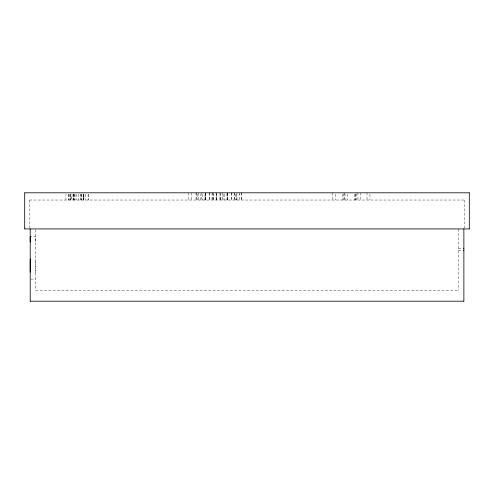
<?xml version="1.0" encoding="UTF-8"?>
<svg xmlns="http://www.w3.org/2000/svg" width="494" height="494" viewBox="0 0 494 494"><rect width="100%" height="100%" fill="white"/><g stroke="black" fill="none" stroke-linecap="round" stroke-linejoin="round"><path stroke-width="0.37" stroke-dasharray="2.47 1.85" d="M35.624 272.886L35.624 259.517M35.624 241.43L35.624 236.62L30.881 236.62M65.93 200.033L65.93 194.253M68.499 194.253L68.499 200.033M71.068 196.421L71.068 200.033L71.068 194.253M73.316 200.033L73.316 194.253M80.917 200.033L80.917 194.253M83.912 196.421L83.912 194.253L83.912 200.033L83.498 196.421L83.745 194.253M200.441 200.033L200.441 194.253M205.01 198.224L205.01 200.033L205.01 193.71M213.735 200.033L213.735 194.253M220.336 200.033L220.336 194.611M236.842 198.829L236.842 200.033L236.842 192.802M239.602 195.216L239.602 194.012M369.944 194.253L369.944 200.033M29.486 200.033L464.514 200.033M458.463 248.278L462.526 248.278M458.463 250.612L462.526 250.612M30.881 279.104L35.624 279.104M35.716 290.355L458.37 290.355M464.601 200.033L464.601 228.172M458.463 228.932L458.457 290.355M366.999 192.802L366.999 200.033M360.842 192.802L360.842 200.033M357.903 192.802L357.903 200.033M356.396 193.71L356.396 200.033M355.495 194.253L355.495 200.033M355.137 193.71L355.137 200.033M354.692 194.253L354.692 200.033M347.554 194.253L347.554 200.033M345.003 193.71L345.003 200.033M344.608 192.802L344.608 200.033M343.75 193.71L343.75 200.033M342.558 194.253L342.558 200.033M335.333 194.253L335.333 200.033M332.388 192.802L332.388 200.033M241.659 192.802L241.659 200.033M241.48 192.802L241.48 200.033M239.602 192.802L239.602 200.033M236.929 192.802L236.929 200.033M235.502 194.253L235.502 200.033M234.52 192.802L234.52 200.033M234.341 192.802L234.341 200.033M231.754 192.802L231.754 200.033M231.575 192.802L231.575 200.033M227.771 193.71L227.771 200.033M227.524 192.802L227.524 200.033M227.475 192.802L227.475 200.033M226.95 193.71L226.95 200.033M224.708 194.253L224.708 200.033M223.103 194.253L223.103 200.033M222.745 192.802L222.745 200.033M220.157 192.802L220.139 200.033M219.972 192.802L219.972 200.033M216.638 192.802L216.638 200.033M216.323 194.253L216.323 200.033M216.144 192.802L216.144 200.033M213.377 192.802L213.377 200.033M212.216 192.802L212.216 200.033M212.037 192.802L212.037 200.033M209.45 192.802L209.45 200.033M209.277 192.802L209.277 200.033M205.831 193.71L205.831 200.033M205.22 192.802L205.22 200.033M205.171 192.802L205.171 200.033M202.404 194.253L202.404 200.033M201.601 192.802L201.601 200.033M198.15 192.802L198.15 200.033M197.495 194.253L197.495 200.033M196.711 192.802L196.711 200.033M196.038 192.802L196.038 200.033M191.703 192.802L191.703 200.033M188.757 192.802L188.757 200.033M88.303 194.253L88.303 200.033M88.086 194.253L88.086 200.033M85.413 194.253L85.413 200.033M83.591 194.253L83.591 200.033M83.282 194.253L83.282 200.033M81.825 194.253L81.843 200.033M81.343 194.253L81.343 200.033M80.38 194.253L80.38 200.033M78.453 194.253L78.453 200.033M76.422 194.253L76.422 200.033M75.026 194.253L75.026 200.033M74.6 194.253L74.6 200.033M73.958 194.253L73.958 200.033M73.637 194.253L73.637 200.033M73.007 194.253L73.007 200.033M70.747 194.253L70.747 200.033M70.21 194.253L70.21 200.033M69.784 194.253L69.784 200.033M68.857 194.253L68.857 200.033M35.63 229.704L35.63 290.355M29.399 200.033L29.399 228.172"/><path stroke-width="0.74" d="M30.208 272.12L30.208 258.918M30.208 242.116L30.208 236.645M24.793 192.802L469.207 192.802M24.793 228.932L469.207 228.932M463.539 248.278L463.878 248.278M463.539 250.612L463.878 250.612M30.295 301.198L463.792 301.198M469.3 192.802L469.3 228.932M463.878 228.932L463.878 301.198M30.208 228.932L30.208 301.198M24.7 192.802L24.7 228.932"/></g></svg>
